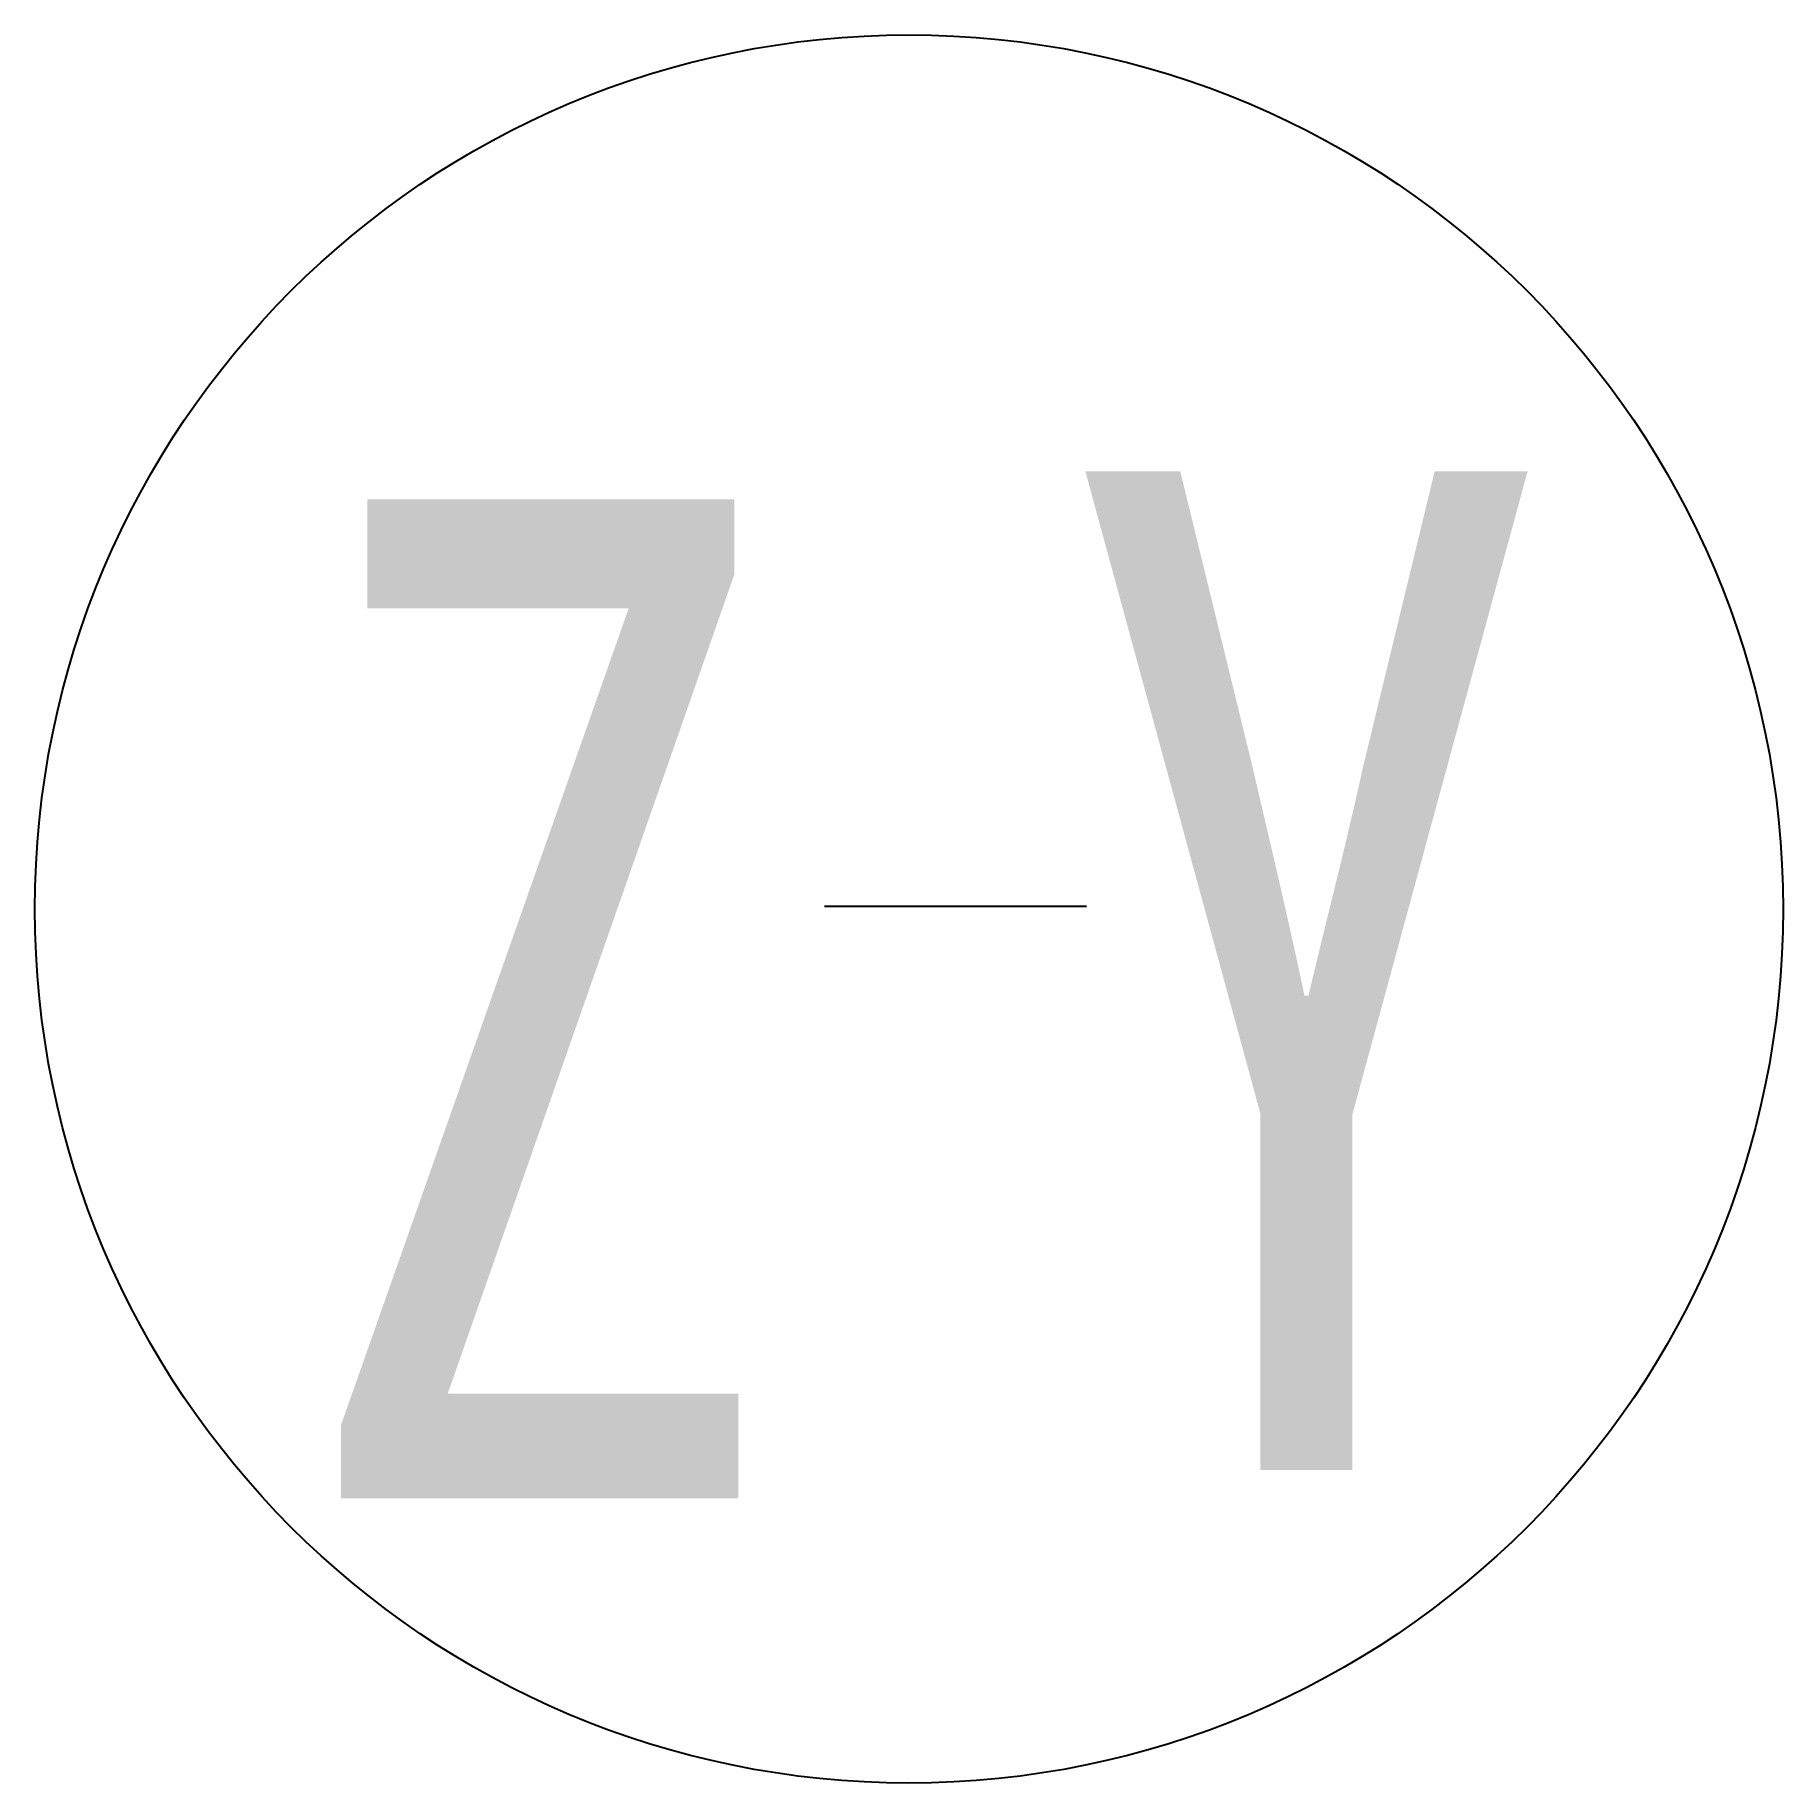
# Model space of a CAD drawing. Extents: x -3.5 to 3.5, y 0 to 7.
import ezdxf
from ezdxf.enums import TextEntityAlignment as Align

# ---------------------------------------------------------------- set-up
doc = ezdxf.new("R2010")
doc.units = 0
doc.header["$MEASUREMENT"] = 0
doc.layers.get('0').update_dxf_attribs({"linetype": 'CONTINUOUS'})
doc.layers.add('GICAD_POU_TEXTS', color=7, linetype='CONTINUOUS')
doc.styles.add('LZ_FONTS_FS', font='simfang0.ttf', dxfattribs={"width": 0.7})

msp = doc.modelspace()

# ---------------------------------------------------------------- linework, layer by layer
at = {"color": 1}
msp.add_line((-0.3384, 3.5111), (0.7108, 3.5111), dxfattribs=at)
msp.add_ellipse((0, 3.5), major_axis=(-3.5, 0), ratio=1, dxfattribs=at)

# ---------------------------------------------------------------- texts
at = {"layer": 'GICAD_POU_TEXTS', "color": 1, "style": 'LZ_FONTS_FS', "width": 0.72}
msp.add_text('Y', height=4, dxfattribs=at).set_placement((0.6121, 1.253))
msp.add_text('Z', height=4, dxfattribs=at).set_placement((-0.4993, 1.1399), align=Align.RIGHT)

doc.saveas('drawing.dxf')
